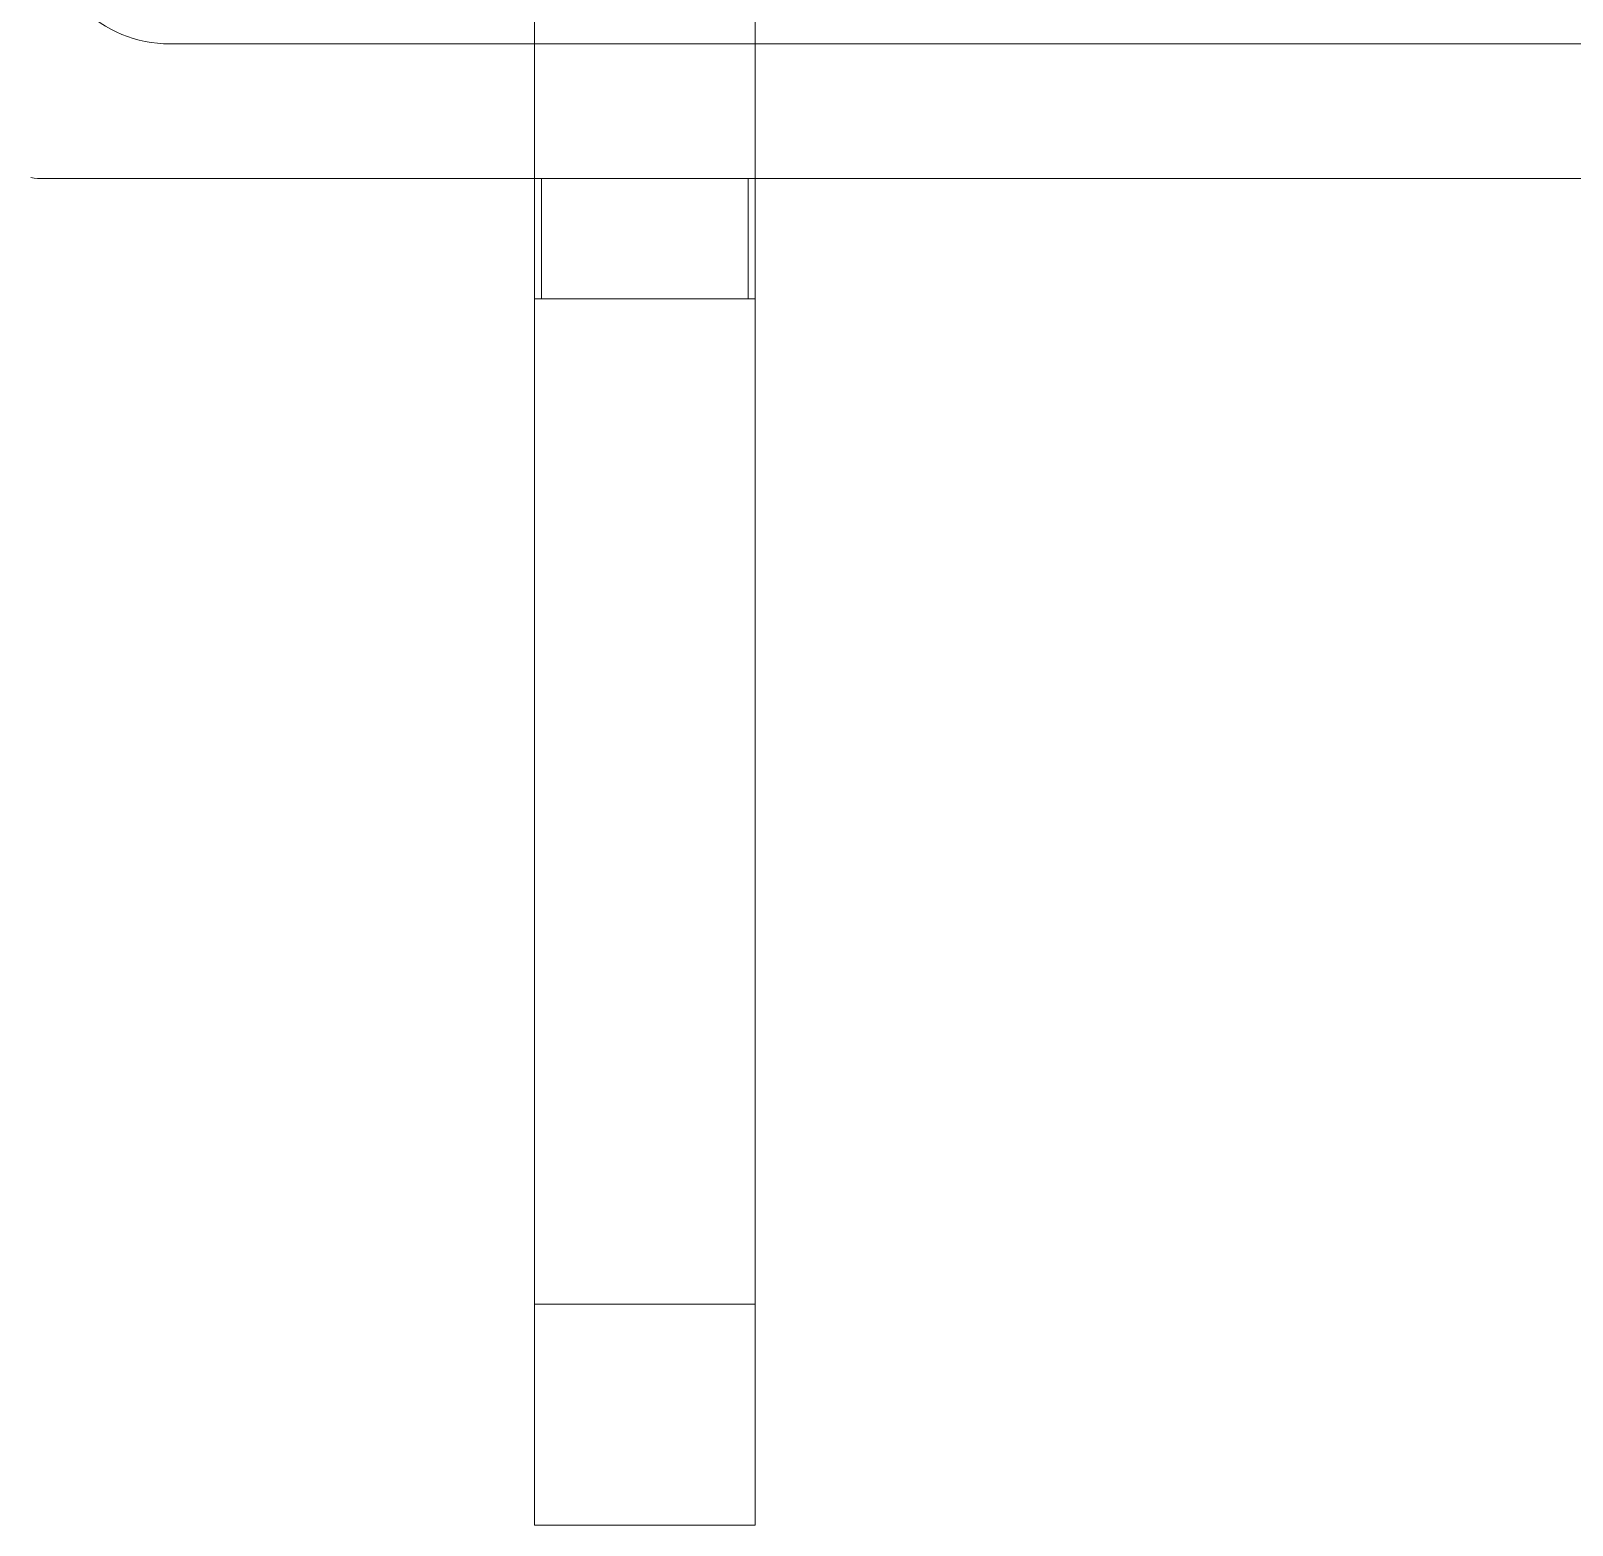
# Model space of a CAD drawing. Header units: metres. Extents: x 32 to 132, y -29 to 44.
# Drawn here: x 121.7364 to 122.0854, y -8.8227 to -8.4844 of the extents above; entities that cross this region are included whole.
import ezdxf

# ---------------------------------------------------------------- set-up
doc = ezdxf.new("R2010")
doc.units = ezdxf.units.M
doc.header["$LTSCALE"] = 100
doc.linetypes.add('HIDDEN JT', pattern=[0.0016, 0.001, -0.0006000000000000001])
doc.layers.add('A-DETL', color=7, linetype='Continuous', lineweight=9, true_color=0x00a600)
doc.layers.add('A-GENM', color=7, linetype='Continuous', lineweight=18)
doc.layers.add('M-EQPM', color=7, linetype='Continuous', lineweight=18)

# ---------------------------------------------------------------- blocks, each defined once
blk = doc.blocks.new('PIE AMIGO - PIE AMIGO-2313743-NIVEL 04')
at = {"layer": 'A-GENM', "color": 253, "true_color": 0xaaaaaa}
for p, q in [((-0.2408575390966973, 0.025), (0.06999999999999905, 0.025)), ((0.1199999999999998, 0.02499999999999432), (0.06999999999999924, 0.02499999999999432)), ((0.06999999999999924, 0.02499999999999432), (0.06999999999999924, -0.02499999999999432)), ((0.1199999999999998, -0.02499999999999432), (0.1199999999999998, 0.02499999999999432)), ((0.06999999999999905, -0.025), (-0.2408575390966973, -0.025)), ((0.06999999999999924, -0.02499999999999432), (0.1199999999999998, -0.02499999999999432))]:
    blk.add_line(p, q, dxfattribs=at)
blk = doc.blocks.new('USA_FJM_ODU_UB2_5ROOM_Ver_1_1 _048- 4TR_-JXH48J-AJ048 - 47000 BTU_ 208-230V_ AJ048BXJ5CH_AA-V47-NIVEL 04')
at = {"layer": 'M-EQPM', "color": 1, "true_color": 0xff0000}
for p, q in [((0.2898729900000022, 0.1651000000000064), (0.2898729900000022, 0.1923360727360206)), ((0.2898729900000022, 0.1923360727360206), (0.2914729900000015, 0.1923360727360206)), ((0.2914729900000015, 0.1923360727360206), (0.2914729900000015, 0.1651000000000064)), ((0.3382729900000028, 0.1923360727360438), (0.2914729900000015, 0.1923360727360438)), ((0.3382729900000028, 0.1651000000000066), (0.3382729900000028, 0.1923360727360208)), ((0.3382729900000028, 0.1923360727360208), (0.3398729900000022, 0.1923360727360208)), ((0.3398729900000022, 0.1923360727360208), (0.3398729900000022, 0.1651000000000066)), ((0.4508500000000006, 0.1651000000000018), (-0.4508499999999985, 0.1651000000000017)), ((0.4224109464538908, 0.1346081725098464), (-0.4235865686311444, 0.1346081725098461))]:
    blk.add_line(p, q, dxfattribs=at)
for centre, radius, start, end in [((0.4508500000000006, 0.1460500000000019), 0.01905000000000007, 80.81782214366707, 89.99999999999933), ((0.4224109464538909, 0.1061691189637392), 0.02843905354610719, 359.9999999999996, 89.99999999999984)]:
    blk.add_arc(centre, radius, start, end, dxfattribs=at)

msp = doc.modelspace()

# ---------------------------------------------------------------- block references
at = {"layer": 'A-DETL', "color": 7, "linetype": 'HIDDEN JT', "rotation": 180}
msp.add_blockref('USA_FJM_ODU_UB2_5ROOM_Ver_1_1 _048- 4TR_-JXH48J-AJ048 - 47000 BTU_ 208-230V_ AJ048BXJ5CH_AA-V47-NIVEL 04', (122.1903157812755, -8.352784659878287), dxfattribs=at)
at = {"layer": 'A-GENM', "color": 253, "true_color": 0xaaaaaa, "rotation": 269.9999999999998}
msp.add_blockref('PIE AMIGO - PIE AMIGO-2313743-NIVEL 04', (121.8754427912755, -8.702684659878294), dxfattribs=at)

doc.saveas('drawing.dxf')
